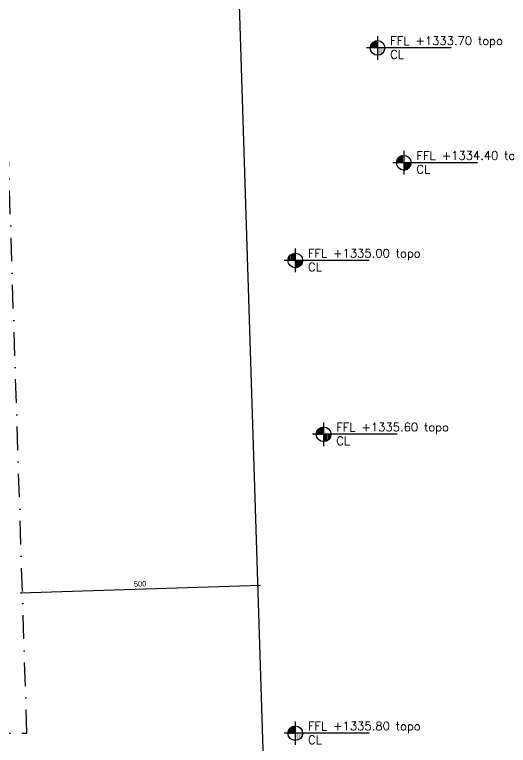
# Model space of a CAD drawing. Header units: centimetres. Extents: x 96271 to 179142, y 9855 to 112216.
# Drawn here: x 140533 to 141580, y 51128 to 52677 of the extents above; entities that cross this region are included whole.
import ezdxf

# ---------------------------------------------------------------- set-up
doc = ezdxf.new("R2010")
doc.units = ezdxf.units.CM
doc.header["$LTSCALE"] = 100
doc.header["$MEASUREMENT"] = 0
doc.header["$PDSIZE"] = 0.2
doc.linetypes.add('DASHDOT', pattern=[1, 0.5, -0.25, 0, -0.25])
doc.layers.get('0').update_dxf_attribs({"linetype": 'CONTINUOUS'})
doc.layers.get('DEFPOINTS').update_dxf_attribs({"linetype": 'CONTINUOUS'})
for name, color, linetype in [('A-Dim', 2, 'CONTINUOUS'), ('A-Otln-Lot Limit', 4, 'CONTINUOUS'), ('A-Setback', 3, 'DASHDOT'), ('plan-elevation level', 7, 'CONTINUOUS')]:
    doc.layers.add(name, color=color, linetype=linetype)
doc.styles.add('ROMAND', font='romand.shx', dxfattribs={"height": 10})
doc.styles.get("Standard").update_dxf_attribs({"font": 'arial.ttf'})
doc.dimstyles.new('1-50', dxfattribs={"dimtxt": 11.25, "dimasz": 5, "dimexe": 5, "dimexo": 5, "dimgap": 5, "dimtad": 1, "dimdec": 1, "dimrnd": 0.5, "dimzin": 12, "dimdsep": 46, "dimtxsty": 'Standard', "dimblk": 'ARCHTICK', "dimcen": 0.09, "dimdle": 5, "dimadec": 0, "dimazin": 3, "dimtfac": 1, "dimtdec": 1, "dimtix": 1, "dimtofl": 0, "dimtmove": 1, "dimatfit": 3, "dimfxl": 5, "dimtolj": 1, "dimtzin": 0, "dimarcsym": 0})
pattern_1 = [(90, (894916.29, -703049.082), (14.2875, 7.14375), [0, -14.2875])]

# ---------------------------------------------------------------- blocks, each defined once
blk = doc.blocks.new('_ArchTick')
at = {"color": 0, "linetype": 'ByBlock', "const_width": 0.15}
blk.add_lwpolyline([(-0.5, -0.5), (0.5, 0.5)], dxfattribs=at)
blk = doc.blocks.new('*D907')
at = {"layer": 'A-Dim', "color": 0, "lineweight": -2, "transparency": 16777216}
blk.add_line((140544.5, 51451), (141054.3, 51467.2), dxfattribs=at)
at = {"layer": 'DEFPOINTS', "color": 0, "transparency": 16777216}
for p in [(141049.3, 51467.1), (141052.4, 51369.3), (140552.6, 51353.4)]:
    blk.add_point(p, dxfattribs=at)
at = {"layer": 'A-Dim', "color": 0, "lineweight": -2, "transparency": 16777216, "xscale": 5, "yscale": 5, "zscale": 5}
for p, rotation in [((141049.3, 51467.1), 1.8247667080837), ((140549.5, 51451.2), 181.8247667080837)]:
    blk.add_blockref('_ArchTick', p, dxfattribs=dict(at, rotation=rotation))
at = {"layer": 'A-Dim', "color": 0, "transparency": 16777216, "insert": (140799.1, 51469.9), "char_height": 11.25, "attachment_point": 5, "rotation": 1.8248}
blk.add_mtext('\\A1;500', dxfattribs=at)
blk = doc.blocks.new('CL-FFL-PLAN')
at = {"layer": 'plan-elevation level'}
h = blk.add_hatch(dxfattribs=at)
h.set_pattern_fill('DOTS', color=232, scale=9, angle=90, style=0)
h.set_pattern_definition(pattern_1)
h.paths.add_polyline_path([(-1229, 207), (-1229, 50), (-1385, 50, -0.414214)])
h = blk.add_hatch(dxfattribs=at)
h.set_pattern_fill('DOTS', color=232, scale=9, angle=90, style=0)
h.set_pattern_definition(pattern_1)
h.paths.add_polyline_path([(-1229, 50), (-1072, 50, -0.414214), (-1229, -106)])
at = {"layer": 'plan-elevation level', "color": 7, "ltscale": 111}
for p, q in [((-1229, 301), (-1229, -200)), ((337, 50), (-1463, 50))]:
    blk.add_line(p, q, dxfattribs=at)
blk.add_circle((-1229, 50), 156, dxfattribs=at)
at = {"layer": 'plan-elevation level', "color": 111, "ltscale": 111, "style": 'ROMAND'}
for s, p in [('FFL', (-960, 110)), ('CL', (-960, -180))]:
    blk.add_text(s, height=180, dxfattribs=at).set_placement(p)
for tag, p in [('FFL', (-424, 113)), ('CL', (-417, -180))]:
    blk.add_attdef(tag, p, '', height=180, dxfattribs=at)

msp = doc.modelspace()

# ---------------------------------------------------------------- linework, layer by layer
at = {"layer": 'A-Otln-Lot Limit'}
msp.add_lwpolyline([(136965.712, 50479.123), (137206.535, 50394.564), (137669.865, 50351.712), (139880.741, 50855.19), (141068.865, 50851.94), (140904.471, 56012.018), (140151.894, 56776.773), (140222.083, 57217.518), (139747.22, 57140.456), (139010.375, 57171.007), (138361.687, 57204.5), (137783.533, 57219.682), (137242.113, 56719.747), (137087.264, 56618.541), (136965.712, 50479.08)], dxfattribs=at)
at = {"layer": 'A-Setback'}
msp.add_lwpolyline([(140559.009, 51153.336), (140410.95, 55800.674), (139618.405, 56606.045), (139624.608, 56644.996), (138745.22, 56680.475), (137970.463, 56711.734), (137582.107, 56353.135), (137469.619, 50671.512), (137649.878, 50654.841), (139847.419, 51155.283)], close=True, dxfattribs=at)

# ---------------------------------------------------------------- block references
at = {"layer": 'plan-elevation level'}
ref = msp.add_blockref('CL-FFL-PLAN', (141425.261, 52601.258, -134556.2), dxfattribs=dict(at, xscale=0.09982510700227937, yscale=0.09982510700227937, zscale=0.09982510700227937))
ref.add_attrib('FFL', '+1333.70 topo', (141382.938, 52612.491, -134556.2), dxfattribs={"layer": '0', "color": 111, "ltscale": 111, "height": 17.96852, "style": 'ROMAND'})
ref = msp.add_blockref('CL-FFL-PLAN', (141480.919, 52357.866), dxfattribs=dict(at, xscale=0.09982510700227937, yscale=0.09982510700227937, zscale=0.09982510700227937))
ref.add_attrib('FFL', '+1334.40 topo', (141438.596, 52369.099), dxfattribs={"layer": '0', "color": 111, "ltscale": 111, "height": 17.96852, "style": 'ROMAND'})
ref = msp.add_blockref('CL-FFL-PLAN', (141250.834, 52150.683), dxfattribs=dict(at, xscale=0.09982510700227937, yscale=0.09982510700227937, zscale=0.09982510700227937))
ref.add_attrib('FFL', '+1335.00 topo', (141208.511, 52161.916), dxfattribs={"layer": '0', "color": 111, "ltscale": 111, "height": 17.96852, "style": 'ROMAND'})
ref = msp.add_blockref('CL-FFL-PLAN', (141310.827, 51782.143), dxfattribs=dict(at, xscale=0.09982510700227937, yscale=0.09982510700227937, zscale=0.09982510700227937))
ref.add_attrib('FFL', '+1335.60 topo', (141268.504, 51793.376), dxfattribs={"layer": '0', "color": 111, "ltscale": 111, "height": 17.96852, "style": 'ROMAND'})
ref = msp.add_blockref('CL-FFL-PLAN', (141250.834, 51148.386), dxfattribs=dict(at, xscale=0.09982510700227937, yscale=0.09982510700227937, zscale=0.09982510700227937))
ref.add_attrib('FFL', '+1335.80 topo', (141208.511, 51159.619), dxfattribs={"layer": '0', "color": 111, "ltscale": 111, "height": 17.96852, "style": 'ROMAND'})

# ---------------------------------------------------------------- dimensions: what is measured, and where the dimension line sits
at = {"layer": 'A-Dim'}
dim = msp.add_aligned_dim(p1=(140552.637, 51353.354), p2=(141052.383, 51369.275), distance=97.854, dimstyle='1-50', override={"dimse1": 1, "dimse2": 1}, dxfattribs=at)
dim.commit()
dim.dimension.update_dxf_attribs({"geometry": '*D907', "text_midpoint": (140799.052, 51469.857)})

doc.saveas('drawing.dxf')
